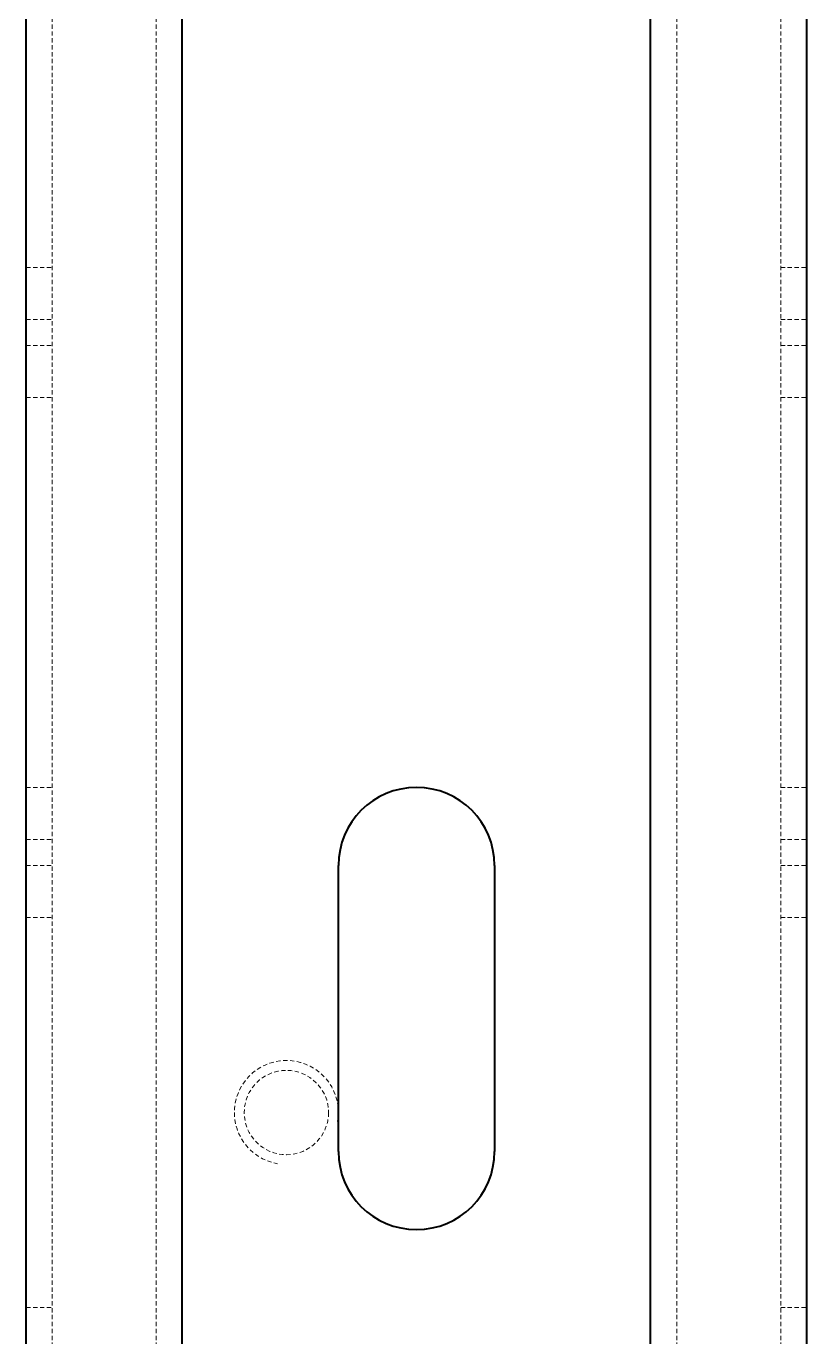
# Model space of a CAD drawing. Header units: inches. Extents: x 6934 to 18973, y 4254 to 7629.
# Drawn here: x 16819.3 to 16849.3, y 4852.3 to 4902.7 of the extents above; entities that cross this region are included whole.
import ezdxf

# ---------------------------------------------------------------- set-up
doc = ezdxf.new("R2010")
doc.units = ezdxf.units.IN
doc.header["$MEASUREMENT"] = 0
doc.linetypes.add('입력 정류부 ASSY$0$DASHED', pattern=[0.2067, 0.1654, -0.0413])
for name, color, linetype, lineweight, true_color in [('입력 정류부 ASSY$0$가려진 것(ISO)', 2, '입력 정류부 ASSY$0$DASHED', 18, 0xffff00), ('입력 정류부 ASSY$0$가려진 좁은 것(ISO)', 2, '입력 정류부 ASSY$0$DASHED', 18, 0xffff00), ('입력 정류부 ASSY$0$가시적인 것(ISO)', 3, 'Continuous', 40, 0x00ff00)]:
    doc.layers.add(name, color=color, linetype=linetype, lineweight=lineweight, true_color=true_color)

# ---------------------------------------------------------------- blocks, each defined once
blk = doc.blocks.new('입력 정류부 ASSY')
at = {"layer": '입력 정류부 ASSY$0$가려진 것(ISO)'}
for p, q in [((166.204, 428.44), (166.204, 773.44)), ((170.204, 428.44), (170.204, 773.44)), ((190.204, 428.44), (190.204, 773.44)), ((194.204, 428.44), (194.204, 773.44)), ((165.204, 633.44), (166.204, 633.44)), ((194.204, 633.44), (195.204, 633.44)), ((165.204, 628.44), (166.204, 628.44)), ((194.204, 628.44), (195.204, 628.44)), ((165.204, 613.44), (166.204, 613.44)), ((194.204, 613.44), (195.204, 613.44)), ((165.204, 608.44), (166.204, 608.44)), ((194.204, 608.44), (195.204, 608.44)), ((165.204, 593.44), (166.204, 593.44)), ((194.204, 593.44), (195.204, 593.44))]:
    blk.add_line(p, q, dxfattribs=at)
blk.add_circle((175.204, 600.94), 1.621, dxfattribs=at)
blk.add_arc((175.204, 600.94), 2, 350, 260, dxfattribs=at)
at = {"layer": '입력 정류부 ASSY$0$가려진 좁은 것(ISO)'}
for p, q in [((165.204, 631.44), (166.204, 631.44)), ((194.204, 631.44), (195.204, 631.44)), ((165.204, 630.44), (166.204, 630.44)), ((194.204, 630.44), (195.204, 630.44)), ((165.204, 611.44), (166.204, 611.44)), ((194.204, 611.44), (195.204, 611.44)), ((165.204, 610.44), (166.204, 610.44)), ((194.204, 610.44), (195.204, 610.44))]:
    blk.add_line(p, q, dxfattribs=at)
at = {"layer": '입력 정류부 ASSY$0$가시적인 것(ISO)'}
for p, q in [((165.204, 428.44), (165.204, 773.44)), ((171.204, 428.44), (171.204, 773.44)), ((189.204, 428.44), (189.204, 773.44)), ((195.204, 428.44), (195.204, 773.44)), ((177.204, 599.44), (177.204, 610.44)), ((183.204, 610.44), (183.204, 599.44))]:
    blk.add_line(p, q, dxfattribs=at)
for centre, start, end in [((180.204, 610.44), 0, 180), ((180.204, 599.44), 180, 0)]:
    blk.add_arc(centre, 3, start, end, dxfattribs=at)

msp = doc.modelspace()

# ---------------------------------------------------------------- block references
msp.add_blockref('입력 정류부 ASSY', (16654.075, 4260.012))

doc.saveas('drawing.dxf')
